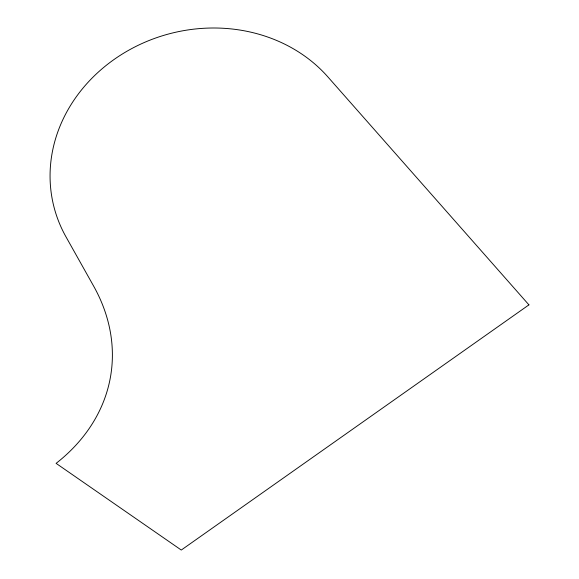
<?xml version="1.0" encoding="UTF-8"?>
<svg xmlns="http://www.w3.org/2000/svg" width="579" height="579" viewBox="0 0 579 579"><rect width="100%" height="100%" fill="white"/><g stroke="black" fill="none" stroke-linecap="round" stroke-linejoin="round"><path stroke-width="0.87" d="M528.931 304.865L181.278 550.05L56.098 463.359A213.362 164.118 8.6 0 0 93.61 286.055L65.963 236.797A155.758 138.685 -14.9 0 1 123.378 53.369A155.758 138.685 -14.9 0 1 327.844 76.869L528.931 304.865"/></g></svg>
